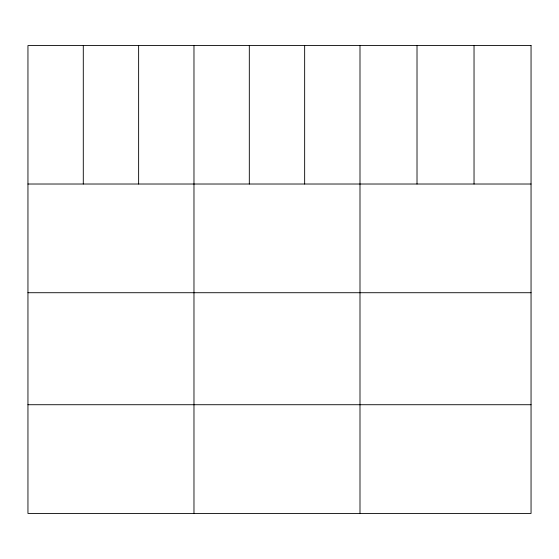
<?xml version="1.0" encoding="UTF-8"?>
<svg xmlns="http://www.w3.org/2000/svg" width="559" height="559" viewBox="0 0 559 559"><rect width="100%" height="100%" fill="white"/><g stroke="black" fill="none" stroke-linecap="round" stroke-linejoin="round"><path stroke-width="0.84" d="M27.95 184.016L531.05 184.016M27.95 292.72L531.05 292.72M27.95 404.723L531.05 404.723M474.032 45.565L474.032 184.016M417.014 45.565L417.014 184.016M359.996 45.565L359.996 513.435M304.655 45.565L304.655 184.016M249.314 45.565L249.314 184.016M193.973 45.565L193.973 513.435M138.632 45.565L138.632 184.016M83.291 45.565L83.291 184.016M531.05 45.565L27.95 45.565L27.95 513.435L531.05 513.435L531.05 45.565"/></g></svg>
